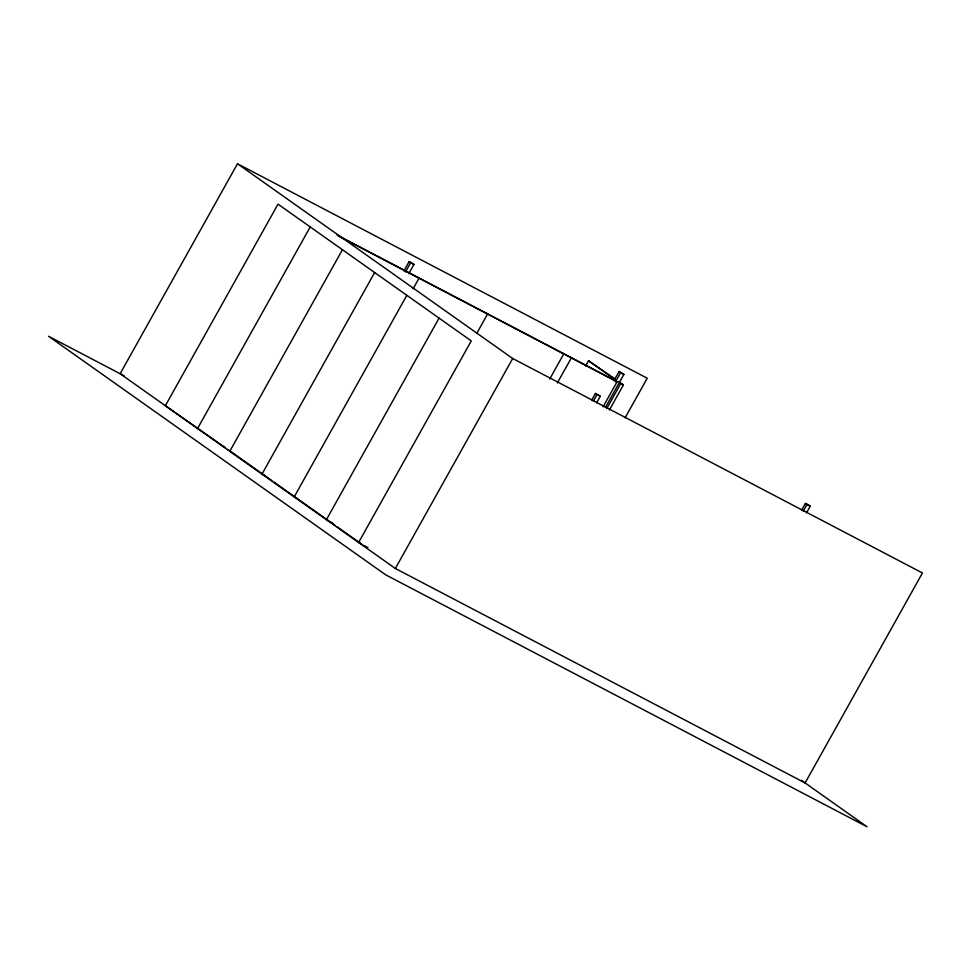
<?xml version="1.0" encoding="UTF-8"?>
<svg xmlns="http://www.w3.org/2000/svg" width="971" height="971" viewBox="0 0 971 971"><rect width="100%" height="100%" fill="white"/><g stroke="black" fill="none" stroke-linecap="round" stroke-linejoin="round"><path stroke-width="1.46" d="M237.494 163.759L120.137 373.726L395.355 568.484L805.105 782.954L922.45 572.975L512.7 358.505L237.494 163.759L647.244 378.229L625.093 417.846M197.574 428.514L310.222 226.947M342.435 249.741L229.775 451.309L232.445 452.704M374.648 272.535L261.988 474.103L264.658 475.499M403.936 270.873L409.107 261.624L412.384 263.335L413.937 264.44L408.767 273.688M405.49 271.965L410.66 262.728L409.107 261.624M406.849 295.318L294.201 496.897L296.859 498.293M413.136 288.727L419.023 278.192L417.773 277.305M439.062 318.112L326.402 519.691L329.072 521.087L274.198 482.259M477.004 332.968L487.563 314.07L486.313 313.184M395.355 568.484L512.7 358.505M549.744 378.969L563.726 353.93L562.476 353.043M557.354 382.95L571.349 357.923L570.098 357.037M585.586 366.018L588.535 360.751L615.056 379.03M591.74 400.076L595.429 393.473L598.706 395.197L600.272 396.289L596.582 402.892M593.305 401.181L596.995 394.578L595.429 393.473M613.915 380.778L619.085 371.529L623.916 374.345L605.455 407.359M615.468 381.882L620.639 372.633L619.085 371.529M603.052 406.873L617.046 381.834L615.796 380.948L337.131 235.091M606.754 408.573L620.736 383.545L623.406 384.941L609.412 409.968M801.718 509.993L805.408 503.391L808.685 505.102L810.239 506.207L806.549 512.809M803.284 511.086L806.974 504.483L805.408 503.391M410.66 262.728L413.937 264.44M620.639 372.633L623.916 374.345M338.381 235.977L617.046 381.834M596.995 394.578L600.272 396.289M806.974 504.483L810.239 506.207M124.167 375.838L48.55 336.257L385.669 574.82L867.018 826.758L801.403 780.332M333.017 523.381L330.322 521.973L335.092 525.347M361.285 543.881L358.615 542.486L471.275 340.906L278.022 204.153L165.361 405.732L225.345 447.68M363.882 545.471L367.912 547.583M618.636 381.567L623.406 384.941M588.535 360.751L614.777 379.321M349.232 241.427L350.482 242.313M227.675 449.33L271.868 480.609M337.423 526.998L362.535 544.767"/></g></svg>
